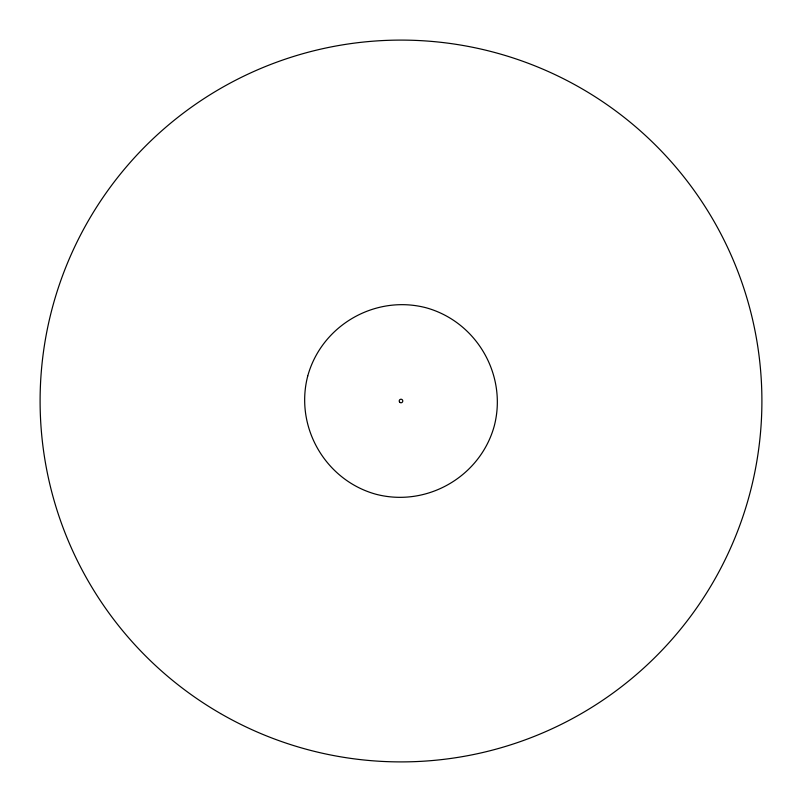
<?xml version="1.0" encoding="UTF-8"?>
<svg xmlns="http://www.w3.org/2000/svg" width="802" height="802" viewBox="0 0 802 802"><rect width="100%" height="100%" fill="white"/><g stroke="black" fill="none" stroke-linecap="round" stroke-linejoin="round"><path stroke-width="1.2" d="M307.737 376.008C294.494 426.885 325.331 480.298 376.008 494.263C426.885 507.506 480.298 476.669 494.263 425.992C507.506 375.115 476.669 321.702 425.992 307.737C375.115 294.494 321.702 325.331 307.737 376.008M220.55 713.549A360.9 360.9 0 0 0 761.9 401A360.9 360.9 0 0 0 220.55 88.451A360.9 360.9 0 0 0 220.55 713.549M399.737 402.263A1.784 1.784 0 0 0 402.724 401.461A1.784 1.784 0 0 0 400.539 399.276A1.784 1.784 0 0 0 399.737 402.263"/></g></svg>
